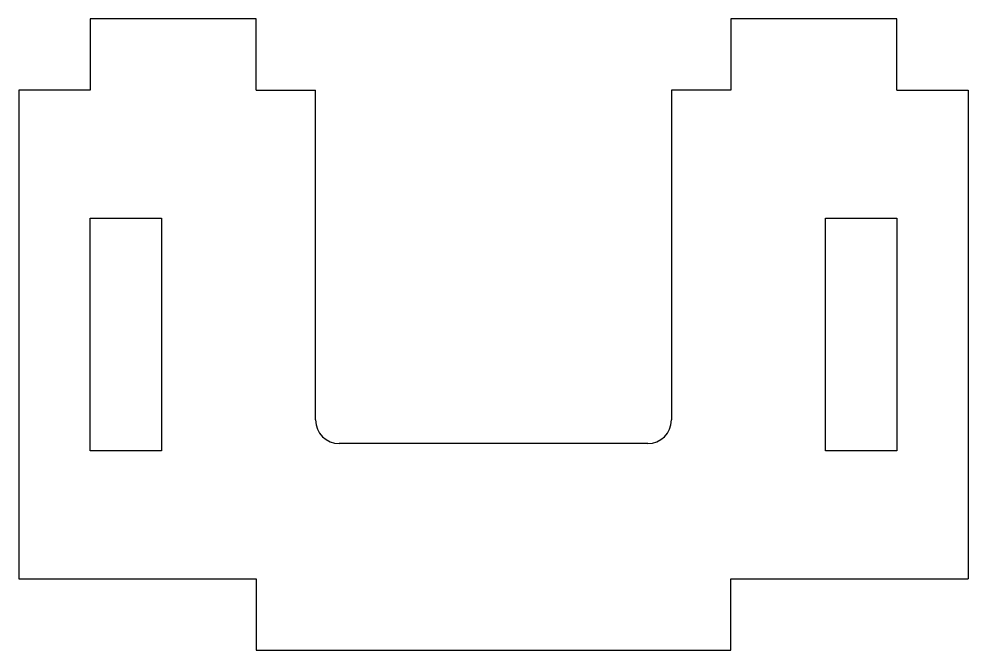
# Model space of a CAD drawing. Extents: x 0 to 40, y 3 to 29.6.
import ezdxf

# ---------------------------------------------------------------- set-up
doc = ezdxf.new("R2010")
doc.units = 0
doc.layers.get('0').update_dxf_attribs({"linetype": 'continuous'})

# ---------------------------------------------------------------- blocks, each defined once
blk = doc.blocks.new('FILLET001')
at = {"color": 0}
for p, q in [((10, 29.6), (3, 29.6)), ((3, 29.6), (3, 26.6)), ((10, 26.6), (10, 29.6)), ((30, 29.6), (30, 26.6)), ((37, 29.6), (30, 29.6)), ((37, 26.6), (37, 29.6)), ((3, 26.6), (0, 26.6)), ((0, 26.6), (0, 6)), ((10, 26.6), (12.5, 26.6)), ((12.5, 12.7), (12.5, 26.6)), ((27.5, 26.6), (27.5, 12.7)), ((30, 26.6), (27.5, 26.6)), ((37, 26.6), (40, 26.6)), ((40, 26.6), (40, 6)), ((3, 21.2), (6, 21.2)), ((3, 11.4), (3, 21.2)), ((6, 21.2), (6, 11.4)), ((34, 21.2), (37, 21.2)), ((34, 11.4), (34, 21.2)), ((37, 21.2), (37, 11.4)), ((26.5, 11.7), (13.5, 11.7)), ((6, 11.4), (3, 11.4)), ((37, 11.4), (34, 11.4)), ((0, 6), (10, 6)), ((10, 6), (10, 3)), ((30, 6), (40, 6)), ((30, 3), (30, 6)), ((10, 3), (30, 3))]:
    blk.add_line(p, q, dxfattribs=at)
for centre, start, end in [((13.5, 12.7), -180, -90), ((26.5, 12.7), -90, 0)]:
    blk.add_arc(centre, 1, start, end, dxfattribs=at)

msp = doc.modelspace()

# ---------------------------------------------------------------- block references
at = {"color": 0}
msp.add_blockref('FILLET001', (0, 0), dxfattribs=at)

doc.saveas('drawing.dxf')
